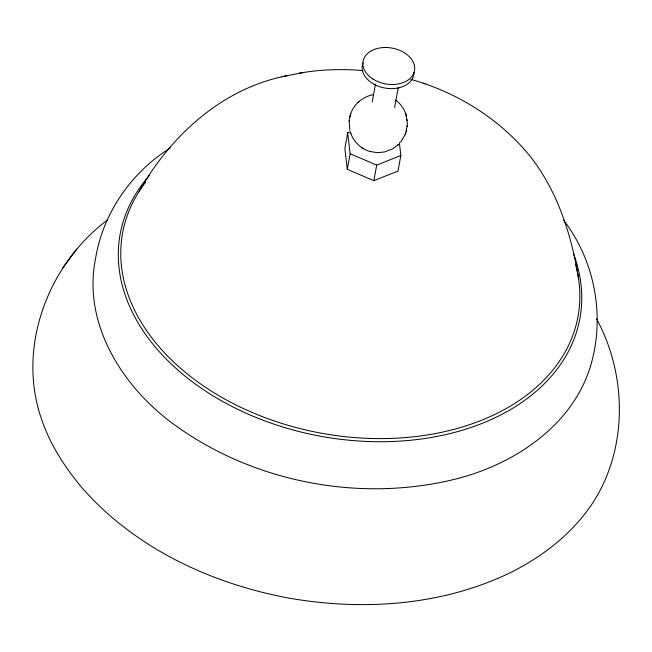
<?xml version="1.0" encoding="UTF-8"?>
<svg xmlns="http://www.w3.org/2000/svg" width="652" height="652" viewBox="0 0 652 652"><rect width="100%" height="100%" fill="white"/><g stroke="black" fill="none" stroke-linecap="round" stroke-linejoin="round"><path stroke-width="0.98" d="M349.154 121.117L349.871 130.335M405.707 133.301L407.41 123.888L405.992 114.532M349.203 120.604L350.295 115.119M407.247 126.537L407.321 125.746M349.146 121.239L349.219 120.449M350.499 131.688L347.712 132.796L344.859 148.371L347.28 169.316L373.84 180.669L397.989 171.077L400.85 155.51L399.35 142.535M347.28 169.316L350.132 153.75L347.712 132.796M372.202 101.989L375.479 84.1M373.84 180.669L376.701 165.103L400.85 155.51M394.607 107.507L398.25 87.629M406.326 131.378L406.677 130.001M349.79 116.985L349.994 116.186M350.14 115.616L350.76 113.684M350.491 114.499C353.506 104.23 363.441 96.17 373.457 94.711M400.564 142.275L405.365 134.214M405.259 134.491L405.805 133.057M107.613 219.887L106.219 220.955C48.329 264.981 17.596 345.625 40.481 416.017L40.791 416.897C49.34 443.499 64.727 467.337 82.633 488.576L83.7 489.709C136.333 548.731 211.533 583.573 288.355 598.014C362.333 611.022 441.29 605.855 509.652 573.01L511.168 572.269C543.173 556.197 572.415 533.491 592.383 503.442L593.491 501.804C627.998 447.5 626.971 374.761 596.531 318.877M139.308 191.109C170.816 135.412 222.495 88.207 286.798 75.762M62.388 268.42L76.732 249.113M359.203 101.378L357.972 102.494M397.264 145.608L398.494 144.491L392.48 148.958L384.387 152.014L377.133 152.649L369.814 151.427M170.262 147.988C131.419 172.324 103.049 212.968 95.575 258.396C82.079 324.574 123.644 388.641 175.828 425.764L176.472 426.229C254.5 481.918 356.946 501.722 450.279 480.361L450.997 480.165C514.102 465.707 578.079 423.311 593.002 356.734C603.972 309.7 593.051 258.51 563.597 220.189M299.081 73.317C317.565 69.74 336.505 69.153 355.283 69.968L362.887 70.628M281.908 76.765L303.204 72.47M410.858 79.381C457.296 92.364 500.166 119.129 530.541 156.79C557.827 191.786 571.625 235.364 578.56 278.673M423.181 83.171L425.128 83.774M350.474 132.454C353.311 141.492 360.849 148.843 369.953 151.476M350.132 153.75L376.701 165.103M361.893 147.662L363.303 148.558M395.707 100.131C401.037 104.1 404.933 109.944 406.53 116.39M405.593 113.358L405.788 113.921M350.678 133.065L350.874 133.627M407.255 120.506L407.141 119.552M575.496 264.142A231.501 161.109 10.4 0 1 318.795 432.732A231.501 161.109 10.4 0 1 145.755 181.957M573.532 253.775A233.709 162.641 10.4 0 1 320.417 436.212A233.709 162.641 10.4 0 1 149.341 175.592M413.971 72.339A26.153 18.199 10.4 0 1 384.631 87.996A26.153 18.199 10.4 0 1 363.091 62.812M372.993 79.071A26.153 18.199 10.4 0 0 414.501 70.807A26.153 18.199 10.4 0 0 378.902 48.109A26.153 18.199 10.4 0 0 372.993 79.071"/></g></svg>
